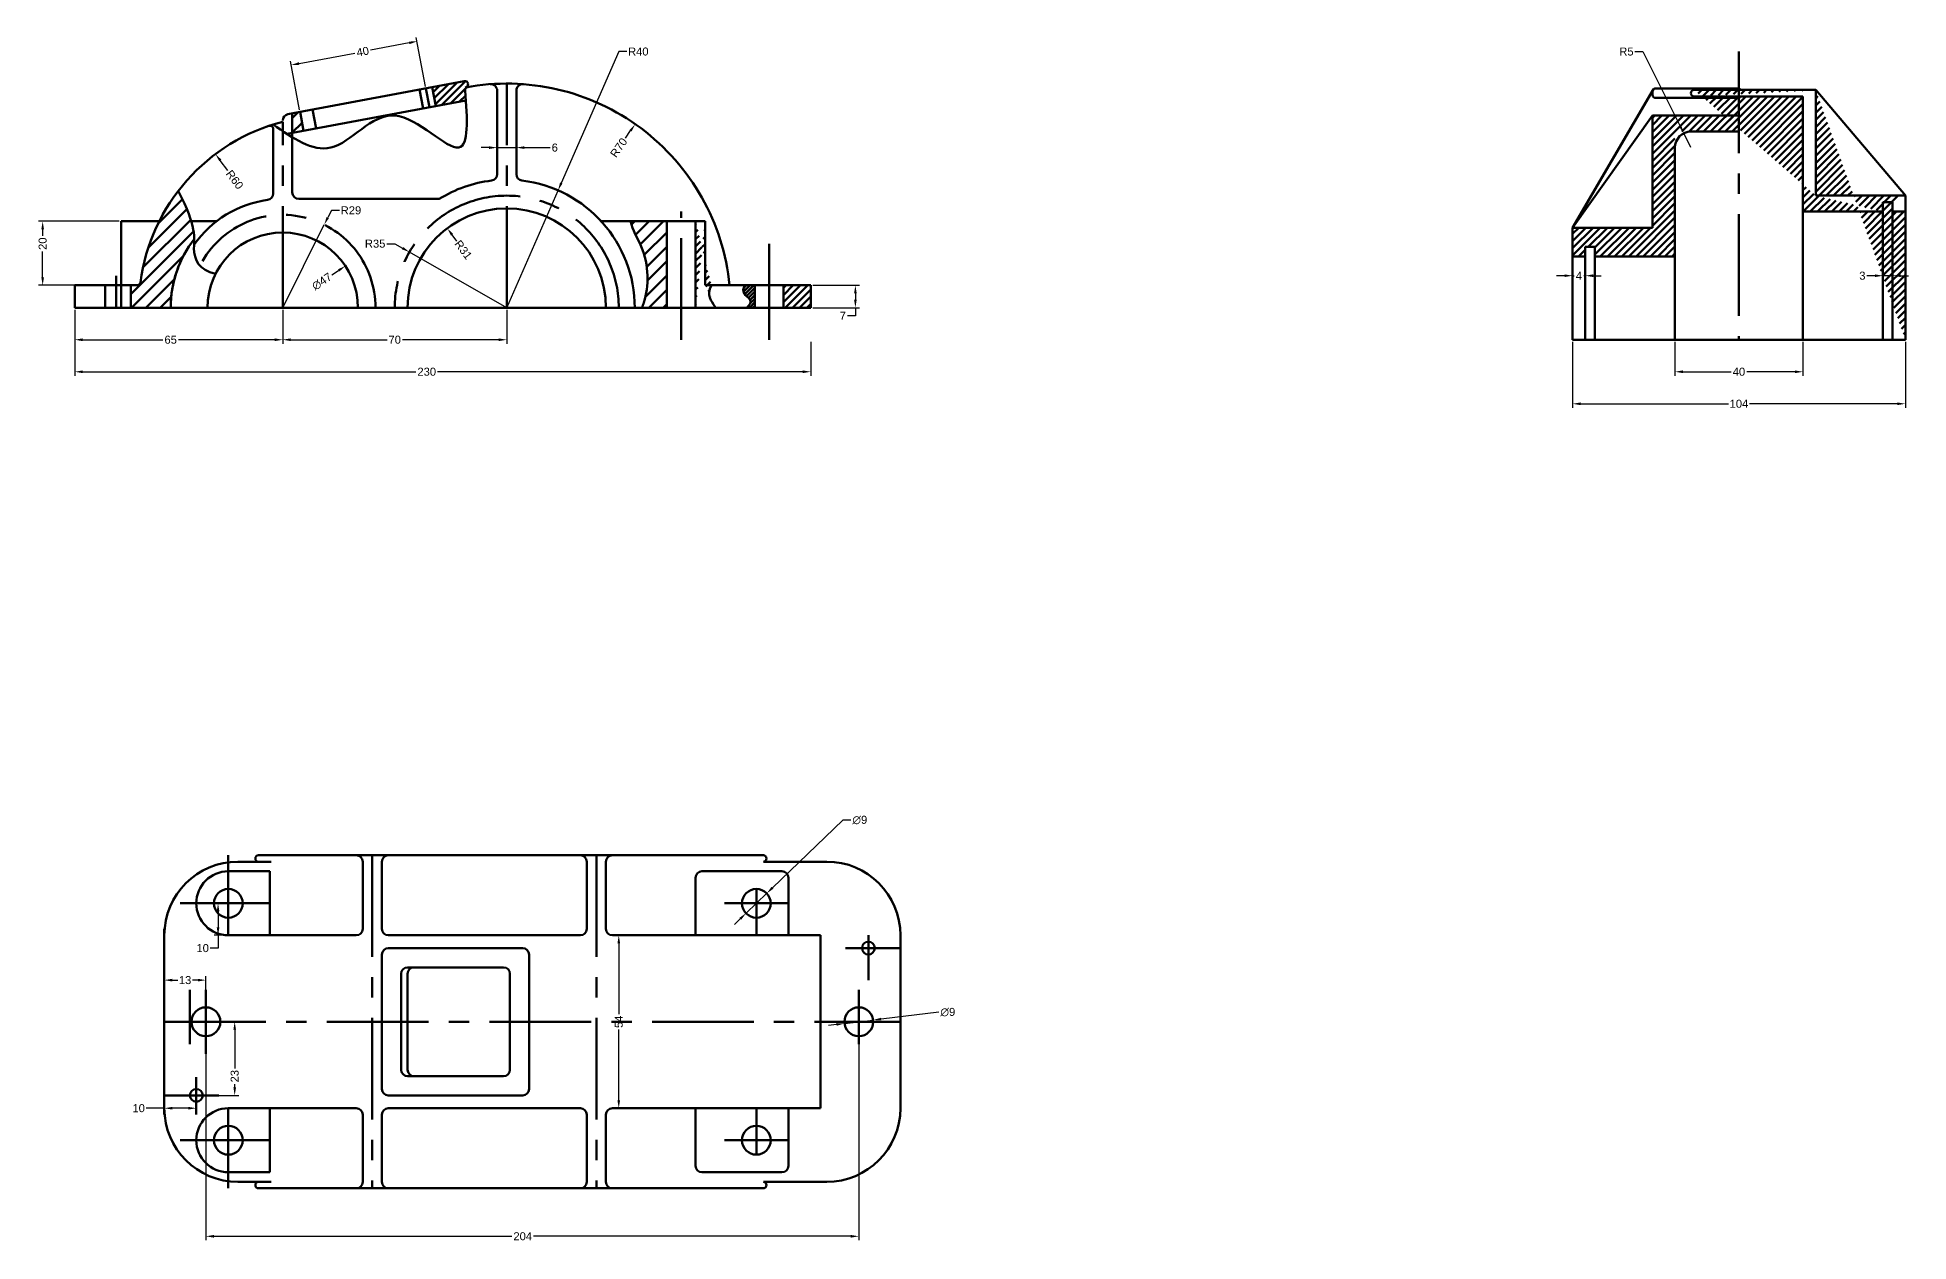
# Model space of a CAD drawing. Header units: millimetres. Extents: x 363 to 947, y 661 to 1037.
import ezdxf

# ---------------------------------------------------------------- set-up
doc = ezdxf.new("R2010")
doc.units = ezdxf.units.MM
doc.linetypes.add('CENTER', pattern=[50.8, 31.75, -6.35, 6.35, -6.35])
doc.layers.add('尺寸标线', color=3, linetype='Continuous')
doc.layers.add('点画线', color=1, linetype='CENTER', lineweight=50)
doc.layers.add('粗实线', color=7, linetype='Continuous', lineweight=50)
doc.styles.get("Standard").update_dxf_attribs({"font": 'arial.ttf'})
doc.dimstyles.new('ISO-25', dxfattribs={"dimtxt": 2.5, "dimasz": 2.5, "dimexe": 1.25, "dimexo": 0.625, "dimtad": 0, "dimtoh": 1, "dimtxsty": 'Standard', "dimcen": 2.5, "dimadec": 0, "dimazin": 0, "dimtfac": 1, "dimtmove": 0, "dimatfit": 3, "dimfxl": 1, "dimarcsym": 0})
pattern_1 = [(45, (4.433, 892.7096), (-2.245064, 2.245064), [])]
pattern_2 = [(45, (872.433, 922.7096), (-1.122532, 1.122532), [])]
pattern_3 = [(45, (744.433, 972.7096), (-1.122532, 1.122532), [])]

# ---------------------------------------------------------------- blocks, each defined once
blk = doc.blocks.new('*D1')
at = {"layer": 'Defpoints', "color": 0, "transparency": 16777216}
for p in [(402.43, 742.71), (415.43, 734.21), (402.43, 729.71)]:
    blk.add_point(p, dxfattribs=at)
at = {"layer": '尺寸标线', "color": 0, "lineweight": -2, "transparency": 16777216}
for p, q in [((402.43, 730.33), (402.43, 743.96)), ((404.93, 742.71), (406.64, 742.71)), ((412.93, 742.71), (411.23, 742.71)), ((415.43, 734.83), (415.43, 743.96))]:
    blk.add_line(p, q, dxfattribs=at)
at = {"layer": '尺寸标线', "color": 0, "transparency": 16777216}
for points in [[(404.93, 743.13), (404.93, 742.29), (402.43, 742.71)], [(412.93, 743.13), (412.93, 742.29), (415.43, 742.71)]]:
    blk.add_solid(points, dxfattribs=at)
at = {"layer": '尺寸标线', "color": 0, "transparency": 16777216, "insert": (408.93, 742.71), "char_height": 2.5, "attachment_point": 5}
blk.add_mtext('13', dxfattribs=at)
blk = doc.blocks.new('*D3')
at = {"layer": 'Defpoints', "color": 0, "transparency": 16777216}
for p in [(568.43, 756.71), (544.43, 702.71), (568.43, 702.71)]:
    blk.add_point(p, dxfattribs=at)
at = {"layer": '尺寸标线', "color": 0, "lineweight": -2, "transparency": 16777216}
for p, q in [((567.81, 756.71), (543.18, 756.71)), ((544.43, 754.21), (544.43, 732.12)), ((544.43, 705.21), (544.43, 727.3)), ((567.81, 702.71), (543.18, 702.71))]:
    blk.add_line(p, q, dxfattribs=at)
at = {"layer": '尺寸标线', "color": 0, "transparency": 16777216}
for points in [[(544.02, 754.21), (544.85, 754.21), (544.43, 756.71)], [(544.02, 705.21), (544.85, 705.21), (544.43, 702.71)]]:
    blk.add_solid(points, dxfattribs=at)
at = {"layer": '尺寸标线', "color": 0, "transparency": 16777216, "insert": (544.43, 729.71), "char_height": 2.5, "attachment_point": 5, "rotation": 90}
blk.add_mtext('54', dxfattribs=at)
blk = doc.blocks.new('*D4')
at = {"layer": 'Defpoints', "color": 0, "transparency": 16777216}
for p in [(590.67, 769.83), (584.19, 763.59)]:
    blk.add_point(p, dxfattribs=at)
at = {"layer": '尺寸标线', "color": 0, "lineweight": -2, "transparency": 16777216}
for p, q in [((614.43, 792.71), (592.48, 771.57)), ((616.93, 792.71), (614.43, 792.71)), ((584.19, 763.59), (590.67, 769.83)), ((582.39, 761.85), (580.59, 760.12))]:
    blk.add_line(p, q, dxfattribs=at)
at = {"layer": '尺寸标线', "color": 0, "transparency": 16777216}
for points in [[(592.19, 771.87), (592.76, 771.26), (590.67, 769.83)], [(582.1, 762.15), (582.68, 761.55), (584.19, 763.59)]]:
    blk.add_solid(points, dxfattribs=at)
at = {"layer": '尺寸标线', "color": 0, "transparency": 16777216, "insert": (619.74, 792.71), "char_height": 2.5, "attachment_point": 5}
blk.add_mtext('∅9', dxfattribs=at)
blk = doc.blocks.new('*D7')
at = {"layer": 'Defpoints', "color": 0, "transparency": 16777216}
for p in [(614.97, 729.17), (623.9, 730.25)]:
    blk.add_point(p, dxfattribs=at)
at = {"layer": '尺寸标线', "color": 0, "lineweight": -2, "transparency": 16777216}
for p, q in [((644.43, 732.71), (626.38, 730.54)), ((612.48, 728.88), (610, 728.58)), ((614.97, 729.17), (623.9, 730.25))]:
    blk.add_line(p, q, dxfattribs=at)
at = {"layer": '尺寸标线', "color": 0, "transparency": 16777216}
for points in [[(626.33, 730.96), (626.43, 730.13), (623.9, 730.25)], [(612.43, 729.29), (612.53, 728.46), (614.97, 729.17)]]:
    blk.add_solid(points, dxfattribs=at)
at = {"layer": '尺寸标线', "color": 0, "transparency": 16777216, "insert": (647.24, 732.71), "char_height": 2.5, "attachment_point": 5}
blk.add_mtext('∅9', dxfattribs=at)
blk = doc.blocks.new('*D10')
at = {"layer": 'Defpoints', "color": 0, "transparency": 16777216}
for p in [(415.43, 729.71), (412.43, 706.71), (424.43, 706.71)]:
    blk.add_point(p, dxfattribs=at)
at = {"layer": '尺寸标线', "color": 0, "lineweight": -2, "transparency": 16777216}
for p, q in [((416.06, 729.71), (425.68, 729.71)), ((424.43, 727.21), (424.43, 715.15)), ((424.43, 709.21), (424.43, 710.27)), ((413.06, 706.71), (425.68, 706.71))]:
    blk.add_line(p, q, dxfattribs=at)
at = {"layer": '尺寸标线', "color": 0, "transparency": 16777216}
for points in [[(424.02, 727.21), (424.85, 727.21), (424.43, 729.71)], [(424.02, 709.21), (424.85, 709.21), (424.43, 706.71)]]:
    blk.add_solid(points, dxfattribs=at)
at = {"layer": '尺寸标线', "color": 0, "transparency": 16777216, "insert": (424.43, 712.71), "char_height": 2.5, "attachment_point": 5, "rotation": 90}
blk.add_mtext('23', dxfattribs=at)
blk = doc.blocks.new('*D11')
at = {"layer": 'Defpoints', "color": 0, "transparency": 16777216}
for p in [(388.93, 979.71), (364.43, 959.71), (383.93, 959.71)]:
    blk.add_point(p, dxfattribs=at)
at = {"layer": '尺寸标线', "color": 0, "lineweight": -2, "transparency": 16777216}
for p, q in [((388.31, 979.71), (363.18, 979.71)), ((364.43, 977.21), (364.43, 975.14)), ((364.43, 962.21), (364.43, 970.28)), ((383.31, 959.71), (363.18, 959.71))]:
    blk.add_line(p, q, dxfattribs=at)
at = {"layer": '尺寸标线', "color": 0, "transparency": 16777216}
for points in [[(364.02, 977.21), (364.85, 977.21), (364.43, 979.71)], [(364.02, 962.21), (364.85, 962.21), (364.43, 959.71)]]:
    blk.add_solid(points, dxfattribs=at)
at = {"layer": '尺寸标线', "color": 0, "transparency": 16777216, "insert": (364.43, 972.71), "char_height": 2.5, "attachment_point": 5, "rotation": 90}
blk.add_mtext('20', dxfattribs=at)
blk = doc.blocks.new('*D12')
at = {"layer": 'Defpoints', "color": 0, "transparency": 16777216}
for p in [(512.43, 1002.71), (506.43, 994.41), (512.43, 994.41)]:
    blk.add_point(p, dxfattribs=at)
at = {"layer": '尺寸标线', "color": 0, "lineweight": -2, "transparency": 16777216}
for p, q in [((503.93, 1002.71), (501.43, 1002.71)), ((506.43, 995.04), (506.43, 1003.96)), ((506.43, 1002.71), (512.43, 1002.71)), ((512.43, 995.04), (512.43, 1003.96)), ((514.93, 1002.71), (522.98, 1002.71))]:
    blk.add_line(p, q, dxfattribs=at)
at = {"layer": '尺寸标线', "color": 0, "transparency": 16777216}
for points in [[(503.93, 1003.13), (503.93, 1002.29), (506.43, 1002.71)], [(514.93, 1003.13), (514.93, 1002.29), (512.43, 1002.71)]]:
    blk.add_solid(points, dxfattribs=at)
at = {"layer": '尺寸标线', "color": 0, "transparency": 16777216, "insert": (524.43, 1002.71), "char_height": 2.5, "attachment_point": 5}
blk.add_mtext('6', dxfattribs=at)
blk = doc.blocks.new('*D13')
at = {"layer": 'Defpoints', "color": 0, "transparency": 16777216}
for p in [(549.58, 1010.06), (509.43, 952.71)]:
    blk.add_point(p, dxfattribs=at)
at = {"layer": '尺寸标线', "color": 0, "lineweight": -2, "transparency": 16777216}
blk.add_line((546.5, 1005.67), (548.14, 1008.01), dxfattribs=at)
at = {"layer": '尺寸标线', "color": 0, "transparency": 16777216}
blk.add_solid([(547.8, 1008.25), (548.48, 1007.77), (549.58, 1010.06)], dxfattribs=at)
at = {"layer": '尺寸标线', "color": 0, "transparency": 16777216, "insert": (544.43, 1002.71), "char_height": 2.5, "attachment_point": 5, "rotation": 55.00798}
blk.add_mtext('R70', dxfattribs=at)
blk = doc.blocks.new('*D14')
at = {"layer": 'Defpoints', "color": 0, "transparency": 16777216}
for p in [(525.47, 989.36), (509.43, 952.71)]:
    blk.add_point(p, dxfattribs=at)
at = {"layer": '尺寸标线', "color": 0, "lineweight": -2, "transparency": 16777216}
for p, q in [((544.43, 1032.71), (526.47, 991.65)), ((546.93, 1032.71), (544.43, 1032.71)), ((509.43, 952.71), (525.47, 989.36))]:
    blk.add_line(p, q, dxfattribs=at)
at = {"layer": '尺寸标线', "color": 0, "transparency": 16777216}
blk.add_solid([(526.09, 991.81), (526.85, 991.48), (525.47, 989.36)], dxfattribs=at)
at = {"layer": '尺寸标线', "color": 0, "transparency": 16777216, "insert": (550.54, 1032.71), "char_height": 2.5, "attachment_point": 5}
blk.add_mtext('R40', dxfattribs=at)
blk = doc.blocks.new('*D15')
at = {"layer": 'Defpoints', "color": 0, "transparency": 16777216}
for p in [(490.83, 977.51), (509.43, 952.71)]:
    blk.add_point(p, dxfattribs=at)
at = {"layer": '尺寸标线', "color": 0, "lineweight": -2, "transparency": 16777216}
blk.add_line((493.83, 973.51), (492.33, 975.51), dxfattribs=at)
at = {"layer": '尺寸标线', "color": 0, "transparency": 16777216}
blk.add_solid([(492.67, 975.76), (492, 975.26), (490.83, 977.51)], dxfattribs=at)
at = {"layer": '尺寸标线', "color": 0, "transparency": 16777216, "insert": (495.86, 970.81), "char_height": 2.5, "attachment_point": 5, "rotation": 306.8699}
blk.add_mtext('R31', dxfattribs=at)
blk = doc.blocks.new('*D16')
at = {"layer": 'Defpoints', "color": 0, "transparency": 16777216}
for p in [(479.04, 970.07), (509.43, 952.71)]:
    blk.add_point(p, dxfattribs=at)
at = {"layer": '尺寸标线', "color": 0, "lineweight": -2, "transparency": 16777216}
for p, q in [((471.93, 972.71), (474.43, 972.71)), ((474.43, 972.71), (476.87, 971.31)), ((509.43, 952.71), (479.04, 970.07))]:
    blk.add_line(p, q, dxfattribs=at)
at = {"layer": '尺寸标线', "color": 0, "transparency": 16777216}
blk.add_solid([(477.08, 971.68), (476.67, 970.95), (479.04, 970.07)], dxfattribs=at)
at = {"layer": '尺寸标线', "color": 0, "transparency": 16777216, "insert": (468.31, 972.71), "char_height": 2.5, "attachment_point": 5}
blk.add_mtext('R35', dxfattribs=at)
blk = doc.blocks.new('*D17')
at = {"layer": 'Defpoints', "color": 0, "transparency": 16777216}
for p in [(452.4, 978.65), (439.43, 952.71)]:
    blk.add_point(p, dxfattribs=at)
at = {"layer": '尺寸标线', "color": 0, "lineweight": -2, "transparency": 16777216}
for p, q in [((454.64, 983.12), (453.52, 980.88)), ((457.14, 983.12), (454.64, 983.12)), ((439.43, 952.71), (452.4, 978.65))]:
    blk.add_line(p, q, dxfattribs=at)
at = {"layer": '尺寸标线', "color": 0, "transparency": 16777216}
blk.add_solid([(453.15, 981.07), (453.89, 980.7), (452.4, 978.65)], dxfattribs=at)
at = {"layer": '尺寸标线', "color": 0, "transparency": 16777216, "insert": (460.75, 983.12), "char_height": 2.5, "attachment_point": 5}
blk.add_mtext('R29', dxfattribs=at)
blk = doc.blocks.new('*D18')
at = {"layer": 'Defpoints', "color": 0, "transparency": 16777216}
for p in [(458.99, 965.75), (419.88, 939.67)]:
    blk.add_point(p, dxfattribs=at)
at = {"layer": '尺寸标线', "color": 0, "lineweight": -2, "transparency": 16777216}
blk.add_line((454.83, 962.97), (456.91, 964.36), dxfattribs=at)
at = {"layer": '尺寸标线', "color": 0, "transparency": 16777216}
blk.add_solid([(456.67, 964.7), (457.14, 964.01), (458.99, 965.75)], dxfattribs=at)
at = {"layer": '尺寸标线', "color": 0, "transparency": 16777216, "insert": (451.68, 960.88), "char_height": 2.5, "attachment_point": 5, "rotation": 33.69007}
blk.add_mtext('∅47', dxfattribs=at)
blk = doc.blocks.new('*D20')
at = {"layer": 'Defpoints', "color": 0, "transparency": 16777216}
for p in [(374.43, 952.71), (439.43, 952.71), (439.43, 942.71)]:
    blk.add_point(p, dxfattribs=at)
at = {"layer": '尺寸标线', "color": 0, "lineweight": -2, "transparency": 16777216}
for p, q in [((374.43, 952.08), (374.43, 941.46)), ((439.43, 952.08), (439.43, 941.46)), ((376.93, 942.71), (402, 942.71)), ((436.93, 942.71), (406.86, 942.71))]:
    blk.add_line(p, q, dxfattribs=at)
at = {"layer": '尺寸标线', "color": 0, "transparency": 16777216}
for points in [[(376.93, 943.13), (376.93, 942.29), (374.43, 942.71)], [(436.93, 943.13), (436.93, 942.29), (439.43, 942.71)]]:
    blk.add_solid(points, dxfattribs=at)
at = {"layer": '尺寸标线', "color": 0, "transparency": 16777216, "insert": (404.43, 942.71), "char_height": 2.5, "attachment_point": 5}
blk.add_mtext('65', dxfattribs=at)
blk = doc.blocks.new('*D21')
at = {"layer": 'Defpoints', "color": 0, "transparency": 16777216}
for p in [(481.41, 1035.89), (484.16, 1021.23), (444.84, 1013.85)]:
    blk.add_point(p, dxfattribs=at)
at = {"layer": '尺寸标线', "color": 0, "lineweight": -2, "transparency": 16777216}
for p, q in [((478.95, 1035.43), (466.85, 1033.16)), ((484.04, 1021.84), (481.18, 1037.12)), ((444.73, 1014.47), (441.86, 1029.75)), ((444.55, 1028.98), (462.01, 1032.26))]:
    blk.add_line(p, q, dxfattribs=at)
at = {"layer": '尺寸标线', "color": 0, "transparency": 16777216}
for points in [[(478.87, 1035.84), (479.03, 1035.02), (481.41, 1035.89)], [(444.47, 1029.39), (444.63, 1028.57), (442.09, 1028.52)]]:
    blk.add_solid(points, dxfattribs=at)
at = {"layer": '尺寸标线', "color": 0, "transparency": 16777216, "insert": (464.43, 1032.71), "char_height": 2.5, "attachment_point": 5, "rotation": 10.61974}
blk.add_mtext('40', dxfattribs=at)
blk = doc.blocks.new('*D23')
at = {"layer": 'Defpoints', "color": 0, "transparency": 16777216}
for p in [(604.43, 959.71), (604.43, 952.71), (618.37, 952.71)]:
    blk.add_point(p, dxfattribs=at)
at = {"layer": '尺寸标线', "color": 0, "lineweight": -2, "transparency": 16777216}
for p, q in [((605.06, 959.71), (619.62, 959.71)), ((618.37, 957.21), (618.37, 955.21)), ((605.06, 952.71), (619.62, 952.71)), ((618.37, 950.21), (615.87, 950.21)), ((618.37, 952.71), (618.37, 950.21))]:
    blk.add_line(p, q, dxfattribs=at)
at = {"layer": '尺寸标线', "color": 0, "transparency": 16777216}
for points in [[(617.95, 957.21), (618.78, 957.21), (618.37, 959.71)], [(617.95, 955.21), (618.78, 955.21), (618.37, 952.71)]]:
    blk.add_solid(points, dxfattribs=at)
at = {"layer": '尺寸标线', "color": 0, "transparency": 16777216, "insert": (614.43, 950.21), "char_height": 2.5, "attachment_point": 5}
blk.add_mtext('7', dxfattribs=at)
blk = doc.blocks.new('*D25')
at = {"layer": 'Defpoints', "color": 0, "transparency": 16777216}
for p in [(439.43, 952.71), (509.43, 952.71), (509.43, 942.71)]:
    blk.add_point(p, dxfattribs=at)
at = {"layer": '尺寸标线', "color": 0, "lineweight": -2, "transparency": 16777216}
for p, q in [((439.43, 952.08), (439.43, 941.46)), ((509.43, 952.08), (509.43, 941.46)), ((441.93, 942.71), (472.03, 942.71)), ((506.93, 942.71), (476.83, 942.71))]:
    blk.add_line(p, q, dxfattribs=at)
at = {"layer": '尺寸标线', "color": 0, "transparency": 16777216}
for points in [[(441.93, 943.13), (441.93, 942.29), (439.43, 942.71)], [(506.93, 943.13), (506.93, 942.29), (509.43, 942.71)]]:
    blk.add_solid(points, dxfattribs=at)
at = {"layer": '尺寸标线', "color": 0, "transparency": 16777216, "insert": (474.43, 942.71), "char_height": 2.5, "attachment_point": 5}
blk.add_mtext('70', dxfattribs=at)
blk = doc.blocks.new('*D28')
at = {"layer": 'Defpoints', "color": 0, "transparency": 16777216}
for p in [(374.43, 952.71), (604.43, 942.71), (604.43, 932.71)]:
    blk.add_point(p, dxfattribs=at)
at = {"layer": '尺寸标线', "color": 0, "lineweight": -2, "transparency": 16777216}
for p, q in [((374.43, 952.08), (374.43, 931.46)), ((604.43, 942.08), (604.43, 931.46)), ((376.93, 932.71), (481.03, 932.71)), ((601.93, 932.71), (487.84, 932.71))]:
    blk.add_line(p, q, dxfattribs=at)
at = {"layer": '尺寸标线', "color": 0, "transparency": 16777216}
for points in [[(376.93, 933.13), (376.93, 932.29), (374.43, 932.71)], [(601.93, 933.13), (601.93, 932.29), (604.43, 932.71)]]:
    blk.add_solid(points, dxfattribs=at)
at = {"layer": '尺寸标线', "color": 0, "transparency": 16777216, "insert": (484.43, 932.71), "char_height": 2.5, "attachment_point": 5}
blk.add_mtext('230', dxfattribs=at)
blk = doc.blocks.new('*D29')
at = {"layer": 'Defpoints', "color": 0, "transparency": 16777216}
for p in [(418.43, 1000.71), (454.43, 952.71)]:
    blk.add_point(p, dxfattribs=at)
at = {"layer": '尺寸标线', "color": 0, "lineweight": -2, "transparency": 16777216}
blk.add_line((422.27, 995.6), (419.93, 998.71), dxfattribs=at)
at = {"layer": '尺寸标线', "color": 0, "transparency": 16777216}
blk.add_solid([(420.27, 998.96), (419.6, 998.46), (418.43, 1000.71)], dxfattribs=at)
at = {"layer": '尺寸标线', "color": 0, "transparency": 16777216, "insert": (424.43, 992.71), "char_height": 2.5, "attachment_point": 5, "rotation": 306.8699}
blk.add_mtext('R60', dxfattribs=at)
blk = doc.blocks.new('*D30')
at = {"layer": 'Defpoints', "color": 0, "transparency": 16777216}
for p in [(422.43, 766.71), (419.23, 756.71), (422.43, 756.71)]:
    blk.add_point(p, dxfattribs=at)
at = {"layer": '尺寸标线', "color": 0, "lineweight": -2, "transparency": 16777216}
for p, q in [((421.81, 766.71), (417.98, 766.71)), ((419.23, 764.21), (419.23, 759.21)), ((421.81, 756.71), (417.98, 756.71)), ((419.23, 756.71), (419.23, 752.71)), ((419.23, 752.71), (416.73, 752.71))]:
    blk.add_line(p, q, dxfattribs=at)
at = {"layer": '尺寸标线', "color": 0, "transparency": 16777216}
for points in [[(418.81, 764.21), (419.64, 764.21), (419.23, 766.71)], [(418.81, 759.21), (419.64, 759.21), (419.23, 756.71)]]:
    blk.add_solid(points, dxfattribs=at)
at = {"layer": '尺寸标线', "color": 0, "transparency": 16777216, "insert": (414.43, 752.71), "char_height": 2.5, "attachment_point": 5}
blk.add_mtext('10', dxfattribs=at)
blk = doc.blocks.new('*D31')
at = {"layer": 'Defpoints', "color": 0, "transparency": 16777216}
for p in [(412.43, 708.71), (402.43, 706.71), (402.43, 702.71)]:
    blk.add_point(p, dxfattribs=at)
at = {"layer": '尺寸标线', "color": 0, "lineweight": -2, "transparency": 16777216}
for p, q in [((412.43, 708.08), (412.43, 701.46)), ((402.43, 702.71), (396.73, 702.71)), ((402.43, 706.08), (402.43, 701.46)), ((409.93, 702.71), (404.93, 702.71))]:
    blk.add_line(p, q, dxfattribs=at)
at = {"layer": '尺寸标线', "color": 0, "transparency": 16777216}
for points in [[(404.93, 703.13), (404.93, 702.29), (402.43, 702.71)], [(409.93, 703.13), (409.93, 702.29), (412.43, 702.71)]]:
    blk.add_solid(points, dxfattribs=at)
at = {"layer": '尺寸标线', "color": 0, "transparency": 16777216, "insert": (394.43, 702.71), "char_height": 2.5, "attachment_point": 5}
blk.add_mtext('10', dxfattribs=at)
blk = doc.blocks.new('*D32')
at = {"layer": 'Defpoints', "color": 0, "transparency": 16777216}
for p in [(415.43, 725.21), (619.43, 729.71), (619.43, 662.71)]:
    blk.add_point(p, dxfattribs=at)
at = {"layer": '尺寸标线', "color": 0, "lineweight": -2, "transparency": 16777216}
for p, q in [((619.43, 729.08), (619.43, 661.46)), ((415.43, 724.58), (415.43, 661.46)), ((417.93, 662.71), (511.03, 662.71)), ((616.93, 662.71), (517.84, 662.71))]:
    blk.add_line(p, q, dxfattribs=at)
at = {"layer": '尺寸标线', "color": 0, "transparency": 16777216}
for points in [[(417.93, 663.13), (417.93, 662.29), (415.43, 662.71)], [(616.93, 663.13), (616.93, 662.29), (619.43, 662.71)]]:
    blk.add_solid(points, dxfattribs=at)
at = {"layer": '尺寸标线', "color": 0, "transparency": 16777216, "insert": (514.43, 662.71), "char_height": 2.5, "attachment_point": 5}
blk.add_mtext('204', dxfattribs=at)
blk = doc.blocks.new('*D34')
at = {"layer": 'Defpoints', "color": 0, "transparency": 16777216}
for p in [(874.43, 942.71), (914.43, 942.71), (914.43, 932.71)]:
    blk.add_point(p, dxfattribs=at)
at = {"layer": '尺寸标线', "color": 0, "lineweight": -2, "transparency": 16777216}
for p, q in [((874.43, 942.08), (874.43, 931.46)), ((914.43, 942.08), (914.43, 931.46)), ((876.93, 932.71), (891.97, 932.71)), ((911.93, 932.71), (896.89, 932.71))]:
    blk.add_line(p, q, dxfattribs=at)
at = {"layer": '尺寸标线', "color": 0, "transparency": 16777216}
for points in [[(876.93, 933.13), (876.93, 932.29), (874.43, 932.71)], [(911.93, 933.13), (911.93, 932.29), (914.43, 932.71)]]:
    blk.add_solid(points, dxfattribs=at)
at = {"layer": '尺寸标线', "color": 0, "transparency": 16777216, "insert": (894.43, 932.71), "char_height": 2.5, "attachment_point": 5}
blk.add_mtext('40', dxfattribs=at)
blk = doc.blocks.new('*D36')
at = {"layer": 'Defpoints', "color": 0, "transparency": 16777216}
for p in [(842.43, 942.71), (946.43, 942.71), (946.43, 922.71)]:
    blk.add_point(p, dxfattribs=at)
at = {"layer": '尺寸标线', "color": 0, "lineweight": -2, "transparency": 16777216}
for p, q in [((842.43, 942.08), (842.43, 921.46)), ((946.43, 942.08), (946.43, 921.46)), ((844.93, 922.71), (891.17, 922.71)), ((943.93, 922.71), (897.7, 922.71))]:
    blk.add_line(p, q, dxfattribs=at)
at = {"layer": '尺寸标线', "color": 0, "transparency": 16777216}
for points in [[(844.93, 923.13), (844.93, 922.29), (842.43, 922.71)], [(943.93, 923.13), (943.93, 922.29), (946.43, 922.71)]]:
    blk.add_solid(points, dxfattribs=at)
at = {"layer": '尺寸标线', "color": 0, "transparency": 16777216, "insert": (894.43, 922.71), "char_height": 2.5, "attachment_point": 5}
blk.add_mtext('104', dxfattribs=at)
blk = doc.blocks.new('*D37')
at = {"layer": 'Defpoints', "color": 0, "transparency": 16777216}
for p in [(842.43, 977.71), (846.43, 971.71), (842.43, 962.71)]:
    blk.add_point(p, dxfattribs=at)
at = {"layer": '尺寸标线', "color": 0, "lineweight": -2, "transparency": 16777216}
for p, q in [((842.43, 977.08), (842.43, 961.46)), ((846.43, 971.08), (846.43, 961.46)), ((839.93, 962.71), (837.43, 962.71)), ((842.43, 962.71), (842.94, 962.71)), ((846.43, 962.71), (845.92, 962.71)), ((848.93, 962.71), (851.43, 962.71))]:
    blk.add_line(p, q, dxfattribs=at)
at = {"layer": '尺寸标线', "color": 0, "transparency": 16777216}
for points in [[(839.93, 963.13), (839.93, 962.29), (842.43, 962.71)], [(848.93, 963.13), (848.93, 962.29), (846.43, 962.71)]]:
    blk.add_solid(points, dxfattribs=at)
at = {"layer": '尺寸标线', "color": 0, "transparency": 16777216, "insert": (844.43, 962.71), "char_height": 2.5, "attachment_point": 5}
blk.add_mtext('4', dxfattribs=at)
blk = doc.blocks.new('*D39')
at = {"layer": 'Defpoints', "color": 0, "transparency": 16777216}
for p in [(877.2, 1007.18), (879.43, 1002.71)]:
    blk.add_point(p, dxfattribs=at)
at = {"layer": '尺寸标线', "color": 0, "lineweight": -2, "transparency": 16777216}
for p, q in [((861.93, 1032.71), (864.43, 1032.71)), ((864.43, 1032.71), (876.08, 1009.42)), ((879.43, 1002.71), (877.2, 1007.18))]:
    blk.add_line(p, q, dxfattribs=at)
at = {"layer": '尺寸标线', "color": 0, "transparency": 16777216}
blk.add_solid([(876.45, 1009.6), (875.71, 1009.23), (877.2, 1007.18)], dxfattribs=at)
at = {"layer": '尺寸标线', "color": 0, "transparency": 16777216, "insert": (859.28, 1032.71), "char_height": 2.5, "attachment_point": 5}
blk.add_mtext('R5', dxfattribs=at)
blk = doc.blocks.new('*D41')
at = {"layer": 'Defpoints', "color": 0, "transparency": 16777216}
for p in [(942.43, 962.71), (939.43, 942.71), (942.43, 942.71)]:
    blk.add_point(p, dxfattribs=at)
at = {"layer": '尺寸标线', "color": 0, "lineweight": -2, "transparency": 16777216}
for p, q in [((936.93, 962.71), (934.43, 962.71)), ((939.43, 943.33), (939.43, 963.96)), ((942.43, 962.71), (939.43, 962.71)), ((942.43, 943.33), (942.43, 963.96)), ((944.93, 962.71), (947.43, 962.71))]:
    blk.add_line(p, q, dxfattribs=at)
at = {"layer": '尺寸标线', "color": 0, "transparency": 16777216}
for points in [[(936.93, 963.13), (936.93, 962.29), (939.43, 962.71)], [(944.93, 963.13), (944.93, 962.29), (942.43, 962.71)]]:
    blk.add_solid(points, dxfattribs=at)
at = {"layer": '尺寸标线', "color": 0, "transparency": 16777216, "insert": (932.99, 962.71), "char_height": 2.5, "attachment_point": 5}
blk.add_mtext('3', dxfattribs=at)

msp = doc.modelspace()

# ---------------------------------------------------------------- hatches: boundary and pattern name
at = {"layer": '粗实线'}
h = msp.add_hatch(dxfattribs=at)
h.set_pattern_fill('ANSI31', color=0, scale=0.5)
h.set_pattern_definition(pattern_3)
edge = h.paths.add_edge_path()
edge.add_line((496.164, 1023.476), (486.124, 1021.594))
edge.add_line((486.124, 1021.594), (487.23, 1015.697))
edge.add_line((487.23, 1015.697), (496.665, 1017.466))
edge.add_spline(control_points=[(496.665, 1017.466), (496.655, 1017.605), (496.645, 1017.744), (496.634, 1017.883)], knot_values=[80.7561898, 80.7561898, 80.7561898, 80.7561898, 81.0551757, 81.0551757, 81.0551757, 81.0551757], degree=3, periodic=0)
edge.add_spline(control_points=[(496.634, 1017.883), (496.632, 1017.913), (496.63, 1017.943), (496.628, 1017.972)], knot_values=[81.0551757, 81.0551757, 81.0551757, 81.0551757, 81.1186146, 81.1186146, 81.1186146, 81.1186146], degree=3, periodic=0)
edge.add_spline(control_points=[(496.628, 1017.972), (496.563, 1018.827), (496.492, 1019.695), (496.417, 1020.57)], knot_values=[81.1186146, 81.1186146, 81.1186146, 81.1186146, 82.9474277, 82.9474277, 82.9474277, 82.9474277], degree=3, periodic=0)
edge.add_arc((497.414, 1020.655), 1, 100.03155, 184.85484, ccw=False)
edge.add_arc((509.433, 952.71), 70, 100.03155, 100.619742)
edge.add_arc((496.348, 1022.493), 1, 280.619742, 460.619742)
h = msp.add_hatch(dxfattribs=at)
h.set_pattern_fill('ANSI31', color=256, scale=0.5)
h.set_pattern_definition(pattern_2)
edge = h.paths.add_edge_path()
edge.add_line((914.433, 982.71), (939.433, 982.71))
edge.add_line((918.433, 987.71), (946.433, 987.71))
edge.add_line((942.433, 985.71), (942.433, 982.71))
edge.add_line((942.433, 982.71), (946.433, 982.71))
edge.add_line((946.433, 987.71), (946.433, 942.71))
edge.add_line((914.433, 1018.71), (914.433, 982.71))
edge.add_line((918.433, 1020.71), (918.433, 987.71))
edge.add_line((880.433, 1018.71), (914.433, 1018.71))
edge.add_line((880.433, 1020.71), (918.433, 1020.71))
h = msp.add_hatch(dxfattribs=at)
h.set_pattern_fill('ANSI31', color=256)
h.set_pattern_definition(pattern_1)
h.paths.add_polyline_path([(444.843, 1013.854), (442.433, 1013.402), (442.433, 1007.297), (445.949, 1007.956)])
edge = h.paths.add_edge_path()
edge.add_spline(control_points=[(411.777, 974.16), (411.735, 976.956), (411.066, 981.059), (406.791, 989.182)], knot_values=[0.3929076, 0.3929076, 0.3929076, 0.3929076, 0.8308516, 0.8308516, 0.8308516, 0.8308516], degree=3, periodic=0)
edge.add_arc((454.433, 952.71), 60, 142.563535, 172.464091)
edge.add_arc((393.96, 960.71), 1, 270, 352.464091, ccw=False)
edge.add_line((393.96, 959.71), (391.933, 959.71))
edge.add_line((391.933, 959.71), (391.933, 952.71))
edge.add_line((391.933, 952.71), (404.433, 952.71))
edge.add_arc((439.433, 952.71), 35, 142.202735, 180, ccw=False)
h = msp.add_hatch(dxfattribs=at)
h.set_pattern_fill('ANSI31', color=256)
h.set_pattern_definition(pattern_1)
h.paths.add_polyline_path([(444.843, 1013.854), (442.433, 1013.402), (442.433, 1007.297), (445.949, 1007.956)])
h = msp.add_hatch(dxfattribs=at)
h.set_pattern_fill('ANSI31', color=256, scale=0.5)
h.set_pattern_definition(pattern_2)
h.paths.add_polyline_path([(874.433, 1007.71), (894.433, 1007.71), (894.433, 1012.71), (867.433, 1012.71), (867.433, 977.71), (842.433, 977.71), (842.433, 968.71), (846.433, 968.71), (846.433, 971.71), (849.433, 971.71), (849.433, 968.71), (874.433, 968.71)])
h = msp.add_hatch(dxfattribs=at)
h.set_pattern_fill('ANSI31', color=256)
h.set_pattern_definition(pattern_1)
edge = h.paths.add_edge_path()
edge.add_line((559.433, 979.71), (548.147, 979.71))
edge.add_spline(control_points=[(548.147, 979.71), (548.703, 976.919), (553.933, 969.019), (553.933, 958.607), (551.86, 953.245), (551.631, 952.71)], knot_values=[0.5535675, 0.5535675, 0.5535675, 0.5535675, 1, 2, 2.1153778, 2.1153778, 2.1153778, 2.1153778], degree=3, periodic=0)
edge.add_line((551.631, 952.71), (559.433, 952.71))
edge.add_line((559.433, 952.71), (559.433, 979.71))
h = msp.add_hatch(dxfattribs=at)
h.set_pattern_fill('ANSI31', color=0, scale=0.5)
h.set_pattern_definition(pattern_3)
edge = h.paths.add_edge_path()
edge.add_line((571.433, 959.71), (571.433, 979.71))
edge.add_line((568.433, 952.71), (568.433, 979.71))
edge.add_spline(control_points=[(573.357, 959.71), (571.738, 956.613), (573.612, 954.582), (574.596, 952.847), (574.669, 952.71)], knot_values=[0.2234066, 0.2234066, 0.2234066, 0.2234066, 1, 1.0675379, 1.0675379, 1.0675379, 1.0675379], degree=3, periodic=0)
h = msp.add_hatch(dxfattribs=at)
h.set_pattern_fill('ANSI31', color=0)
h.set_pattern_definition([(45, (744.433, 972.7096), (-2.245064, 2.245064), [])])
edge = h.paths.add_edge_path()
edge.add_line((586.933, 952.71), (586.933, 959.71))
edge.add_spline(control_points=[(583.985, 959.71), (582.27, 957.538), (586.714, 955.236), (585.371, 953.656), (584.432, 952.71)], knot_values=[0.0690017, 0.0690017, 0.0690017, 0.0690017, 1, 1.9324621, 1.9324621, 1.9324621, 1.9324621], degree=3, periodic=0)
h = msp.add_hatch(dxfattribs=at)
h.set_pattern_fill('ANSI31', color=0, scale=0.25)
h.set_pattern_definition([(45, (744.43305, 972.7096), (-0.561266, 0.561266), [])])
edge = h.paths.add_edge_path()
edge.add_line((586.933, 952.71), (586.933, 959.71))
edge.add_spline(control_points=[(583.985, 959.71), (582.27, 957.538), (586.714, 955.236), (585.371, 953.656), (584.432, 952.71)], knot_values=[0.0690017, 0.0690017, 0.0690017, 0.0690017, 1, 1.9324621, 1.9324621, 1.9324621, 1.9324621], degree=3, periodic=0)
h = msp.add_hatch(dxfattribs=at)
h.set_pattern_fill('ANSI31', color=0, scale=0.5)
h.set_pattern_definition(pattern_3)
h.paths.add_polyline_path([(604.433, 959.71), (595.933, 959.71), (595.933, 952.71), (604.433, 952.71)])

# ---------------------------------------------------------------- linework, layer by layer
at = {"layer": '点画线'}
for p, q in [((894.433, 1032.71), (894.433, 942.71)), ((484.158, 1021.225), (485.264, 1015.328)), ((509.433, 952.71), (509.433, 1022.71)), ((444.843, 1013.854), (445.949, 1007.956)), ((439.433, 952.71), (439.433, 1010.804)), ((563.933, 942.71), (563.933, 982.71)), ((591.433, 942.71), (591.433, 972.71)), ((387.433, 952.71), (387.433, 962.71)), ((422.433, 756.71), (422.433, 781.71)), ((467.433, 781.71), (467.433, 677.71)), ((537.433, 781.71), (537.433, 677.71)), ((407.433, 766.71), (435.433, 766.71)), ((597.433, 766.71), (577.433, 766.71)), ((587.433, 771.21), (587.433, 756.71)), ((622.433, 756.71), (622.433, 742.71)), ((615.257, 752.71), (632.433, 752.71)), ((410.433, 739.71), (410.433, 722.71)), ((415.433, 739.71), (415.433, 719.71)), ((619.433, 739.71), (619.433, 722.71)), ((402.433, 729.71), (632.433, 729.71)), ((412.433, 700.71), (412.433, 712.435)), ((402.433, 706.71), (419.434, 706.71)), ((422.433, 702.71), (422.433, 677.71)), ((587.433, 688.21), (587.433, 702.71)), ((407.433, 692.71), (435.433, 692.71)), ((597.433, 692.71), (577.433, 692.71))]:
    msp.add_line(p, q, dxfattribs=at)
for centre, radius, end in [((509.433, 952.71), 35, 180), ((439.433, 952.71), 29, 149.913375)]:
    msp.add_arc(centre, radius, 0, end, dxfattribs=at)
at = {"layer": '粗实线'}
for p, q in [((496.164, 1023.476), (441.064, 1013.145)), ((496.665, 1017.466), (440.775, 1006.986)), ((482.193, 1020.857), (483.298, 1014.959)), ((486.124, 1021.594), (487.23, 1015.697)), ((506.433, 994.411), (506.433, 1020.526)), ((512.433, 994.411), (512.433, 1020.526)), ((867.726, 1020.917), (842.433, 977.71)), ((867.433, 1020.21), (867.433, 1019.21)), ((868.433, 1021.21), (894.433, 1021.21)), ((868.433, 1018.21), (894.433, 1018.21)), ((880.433, 1020.71), (918.433, 1020.71)), ((880.433, 1018.71), (914.433, 1018.71)), ((914.433, 1018.71), (914.433, 982.71)), ((918.433, 1020.71), (918.433, 987.71)), ((918.433, 1020.71), (946.433, 987.71)), ((442.433, 988.71), (442.433, 1013.402)), ((448.775, 1014.591), (449.881, 1008.694)), ((867.433, 1012.71), (842.433, 977.71)), ((867.433, 977.71), (867.433, 1012.71)), ((867.433, 1012.71), (894.433, 1012.71)), ((436.433, 988.361), (436.433, 1008.567)), ((879.433, 1007.71), (894.433, 1007.71)), ((874.433, 1002.71), (874.433, 942.71)), ((488.362, 986.71), (444.433, 986.71)), ((914.433, 987.71), (914.433, 942.71)), ((914.433, 982.71), (939.433, 982.71)), ((918.433, 987.71), (946.433, 987.71)), ((939.433, 985.71), (939.433, 982.71)), ((939.433, 985.71), (942.433, 985.71)), ((939.433, 985.71), (939.433, 942.71)), ((942.433, 985.71), (942.433, 982.71)), ((942.433, 985.71), (942.433, 942.71)), ((942.433, 982.71), (946.433, 982.71)), ((946.433, 987.71), (946.433, 942.71)), ((388.933, 979.71), (400.851, 979.71)), ((388.933, 952.71), (388.933, 979.71)), ((410.861, 979.71), (418.769, 979.71)), ((538.946, 979.71), (571.433, 979.71)), ((559.433, 952.71), (559.433, 979.71)), ((568.433, 952.71), (568.433, 979.71)), ((571.433, 959.71), (571.433, 979.71)), ((842.433, 942.71), (842.433, 977.71)), ((842.433, 977.71), (867.433, 977.71)), ((846.433, 942.71), (846.433, 971.71)), ((846.433, 971.71), (849.433, 971.71)), ((849.433, 942.71), (849.433, 971.71)), ((842.433, 968.71), (846.433, 968.71)), ((849.433, 968.71), (874.433, 968.71)), ((374.433, 952.71), (374.433, 959.71)), ((374.433, 959.71), (393.96, 959.71)), ((374.433, 952.71), (374.433, 959.71)), ((374.433, 959.71), (383.933, 959.71)), ((383.933, 952.71), (383.933, 959.71)), ((383.933, 959.71), (383.933, 952.71)), ((391.933, 952.71), (391.933, 959.71)), ((604.433, 959.71), (571.433, 959.71)), ((586.933, 952.71), (586.933, 959.71)), ((595.933, 952.71), (595.933, 959.71)), ((604.433, 959.71), (595.933, 959.71)), ((595.933, 959.71), (595.933, 952.71)), ((604.433, 952.71), (604.433, 959.71)), ((604.433, 959.71), (604.433, 959.71)), ((604.433, 952.71), (604.433, 959.71)), ((374.433, 952.71), (604.433, 952.71)), ((374.433, 952.71), (374.433, 952.71)), ((374.433, 952.71), (374.433, 952.71)), ((383.933, 952.71), (374.433, 952.71)), ((374.433, 952.71), (374.433, 952.71)), ((595.933, 952.71), (604.433, 952.71)), ((595.933, 952.71), (595.933, 952.71)), ((842.433, 942.71), (946.433, 942.71)), ((425.433, 779.71), (435.865, 779.71)), ((431.88, 781.71), (589.604, 781.71)), ((464.433, 758.71), (464.433, 779.71)), ((470.433, 758.71), (470.433, 779.71)), ((534.433, 758.71), (534.433, 779.71)), ((540.433, 758.71), (540.433, 779.71)), ((589.604, 779.71), (609.433, 779.71)), ((589.604, 779.71), (609.433, 779.71)), ((422.433, 776.71), (435.433, 776.71)), ((435.433, 756.71), (435.433, 776.71)), ((568.433, 774.71), (568.433, 756.71)), ((595.433, 776.71), (570.433, 776.71)), ((597.433, 774.71), (597.433, 756.71)), ((402.433, 758.71), (402.433, 729.71)), ((422.433, 756.71), (435.433, 756.71)), ((422.433, 756.71), (462.433, 756.71)), ((472.433, 756.71), (532.433, 756.71)), ((472.433, 756.71), (532.433, 756.71)), ((472.433, 756.71), (532.433, 756.71)), ((607.433, 756.71), (542.433, 756.71)), ((542.433, 756.71), (607.433, 756.71)), ((542.433, 756.71), (607.433, 756.71)), ((607.433, 729.71), (607.433, 756.71)), ((632.433, 756.71), (632.433, 729.71)), ((470.433, 750.71), (470.433, 708.71)), ((472.433, 752.71), (514.433, 752.71)), ((516.433, 750.71), (516.433, 708.71)), ((476.433, 744.71), (476.433, 714.71)), ((478.433, 746.71), (508.433, 746.71)), ((478.433, 744.71), (478.433, 714.71)), ((510.433, 744.71), (510.433, 714.71)), ((402.433, 700.71), (402.433, 729.71)), ((607.433, 729.71), (607.433, 729.71)), ((607.433, 729.71), (607.433, 729.71)), ((607.433, 729.71), (607.433, 702.71)), ((632.433, 702.71), (632.433, 729.71)), ((478.433, 712.71), (508.433, 712.71)), ((422.433, 702.71), (462.433, 702.71)), ((422.433, 702.71), (435.433, 702.71)), ((435.433, 702.71), (435.433, 682.71)), ((472.433, 706.71), (514.433, 706.71)), ((472.433, 702.71), (532.433, 702.71)), ((472.433, 702.71), (532.433, 702.71)), ((472.433, 702.71), (532.433, 702.71)), ((542.433, 702.71), (607.433, 702.71)), ((542.433, 702.71), (607.433, 702.71)), ((607.433, 702.71), (542.433, 702.71)), ((568.433, 684.71), (568.433, 702.71)), ((597.433, 684.71), (597.433, 702.71)), ((464.433, 700.71), (464.433, 679.71)), ((470.433, 700.71), (470.433, 679.71)), ((534.433, 700.71), (534.433, 679.71)), ((540.433, 700.71), (540.433, 679.71)), ((422.433, 682.71), (435.433, 682.71)), ((425.433, 679.71), (435.865, 679.71)), ((595.433, 682.71), (570.433, 682.71)), ((589.604, 679.71), (609.433, 679.71)), ((589.604, 679.71), (609.433, 679.71)), ((431.88, 677.71), (589.604, 677.71))]:
    msp.add_line(p, q, dxfattribs=at)
for centre, radius in [((422.433, 766.71), 4.5), ((587.433, 766.71), 4.5), ((622.433, 752.71), 2), ((415.433, 729.71), 4.5), ((619.433, 729.71), 4.5), ((412.433, 706.71), 2), ((422.433, 692.71), 4.5), ((587.433, 692.71), 4.5)]:
    msp.add_circle(centre, radius, dxfattribs=at)
for centre, radius, start, end in [((496.348, 1022.493), 1, 280.619742, 100.619742), ((497.414, 1020.655), 1, 100.03155, 184.85484), ((509.433, 952.71), 70, 5.73917, 100.619742), ((504.433, 1020.526), 2, 0, 94.21673), ((514.433, 1020.526), 2, 85.78327, 180), ((868.433, 1020.21), 1, 90, 180), ((868.433, 1019.21), 1, 180, 270), ((880.433, 1019.71), 1, 90, 180), ((880.433, 1019.71), 1, 180, 270), ((894.433, 1020.96), 0.25, 270, 90), ((894.433, 1018.46), 0.25, 270, 90), ((441.433, 1011.179), 2, 100.619742, 180), ((454.433, 952.71), 60, 104.477512, 172.464091), ((435.433, 1008.567), 1, 0, 108.785971), ((879.433, 1002.71), 5, 90, 180), ((504.433, 994.411), 2, 276.837141, 0), ((514.433, 994.411), 2, 180, 263.162859), ((434.433, 988.361), 2, 277.983556, 0), ((444.433, 988.71), 2, 180, 270), ((509.433, 952.71), 40, 96.837141, 121.788331), ((509.433, 952.71), 40, 0, 83.162859), ((439.433, 952.71), 34, 97.983556, 144.529673), ((509.433, 952.71), 31, 0, 180), ((439.433, 952.71), 35, 142.202735, 180), ((439.433, 952.71), 23.5, 0, 180), ((439.433, 952.71), 35, 150.413992, 180), ((393.96, 960.71), 1, 270, 352.464091), ((425.433, 756.71), 23, 90, 180), ((431.88, 780.71), 1, 90, 270), ((462.433, 779.71), 2, 0, 90), ((472.433, 779.71), 2, 90, 180), ((532.433, 779.71), 2, 0, 90), ((542.433, 779.71), 2, 90, 180), ((589.604, 780.71), 1, 270, 90), ((609.433, 756.71), 23, 0, 90), ((422.433, 766.71), 10, 90, 270), ((570.433, 774.71), 2, 90, 180), ((595.433, 774.71), 2, 0, 90), ((462.433, 758.71), 2, 270, 0), ((472.433, 758.71), 2, 180, 270), ((532.433, 758.71), 2, 270, 0), ((542.433, 758.71), 2, 180, 270), ((472.433, 750.71), 2, 90, 180), ((514.433, 750.71), 2, 0, 90), ((478.433, 744.71), 2, 90, 180), ((480.433, 744.71), 2, 90, 180), ((508.433, 744.71), 2, 0, 90), ((478.433, 714.71), 2, 180, 270), ((480.433, 714.71), 2, 180, 270), ((508.433, 714.71), 2, 270, 0), ((472.433, 708.71), 2, 180, 270), ((514.433, 708.71), 2, 270, 0), ((425.433, 702.71), 23, 180, 270), ((422.433, 692.71), 10, 90, 270), ((462.433, 700.71), 2, 0, 90), ((472.433, 700.71), 2, 90, 180), ((532.433, 700.71), 2, 0, 90), ((542.433, 700.71), 2, 90, 180), ((609.433, 702.71), 23, 270, 0), ((570.433, 684.71), 2, 180, 270), ((595.433, 684.71), 2, 270, 0), ((431.88, 678.71), 1, 90, 270), ((462.433, 679.71), 2, 270, 0), ((472.433, 679.71), 2, 180, 270), ((532.433, 679.71), 2, 270, 0), ((542.433, 679.71), 2, 180, 270), ((589.604, 678.71), 1, 270, 90)]:
    msp.add_arc(centre, radius, start, end, dxfattribs=at)
for points, knots in [([(436.433, 1009.946), (442.578, 1005.658), (455.805, 996.429), (473.024, 1022.287), (498.098, 993.478), (497.183, 1011.562), (496.417, 1020.57)], [0, 0, 0, 0, 19.4001235, 41.7608033, 64.121483, 82.9474277, 82.9474277, 82.9474277, 82.9474277]), ([(406.791, 989.182), (412.717, 977.922), (410.458, 969.95), (413.29, 964.525), (418.455, 963.301)], [0.3929076, 0.3929076, 0.3929076, 0.3929076, 1, 1.7613171, 1.7613171, 1.7613171, 1.7613171]), ([(548.147, 979.71), (548.703, 976.919), (553.933, 969.019), (553.933, 958.607), (551.86, 953.245), (551.631, 952.71)], [0.5535675, 0.5535675, 0.5535675, 0.5535675, 1, 2, 2.1153778, 2.1153778, 2.1153778, 2.1153778]), ([(573.357, 959.71), (571.738, 956.613), (573.612, 954.582), (574.596, 952.847), (574.669, 952.71)], [0.2234066, 0.2234066, 0.2234066, 0.2234066, 1, 1.06753786, 1.06753786, 1.06753786, 1.06753786]), ([(583.985, 959.71), (582.27, 957.538), (586.714, 955.236), (585.371, 953.656), (584.432, 952.71)], [0.0690017, 0.0690017, 0.0690017, 0.0690017, 1, 1.9324621, 1.9324621, 1.9324621, 1.9324621])]:
    msp.add_open_spline(points, degree=3, knots=knots, dxfattribs=at)

# ---------------------------------------------------------------- dimensions: what is measured, and where the dimension line sits
at = {"layer": '尺寸标线'}
for base, p1, p2, angle, picture, middle, dimtype in [((481.408, 1035.892), (444.843, 1013.854), (484.158, 1021.225), 10.619742, '*D21', (464.433, 1032.71), 161), ((364.433, 959.71), (388.933, 979.71), (383.933, 959.71), 90, '*D11', (364.433, 972.71), 160), ((618.367, 952.71), (604.433, 959.71), (604.433, 952.71), 90, '*D23', (614.433, 950.21), 160), ((419.227, 756.71), (422.433, 766.71), (422.433, 756.71), 90, '*D30', (414.433, 752.71), 160), ((424.433, 706.71), (415.433, 729.71), (412.433, 706.71), 90, '*D10', (424.433, 712.71), 160)]:
    dim = msp.add_linear_dim(base=base, p1=p1, p2=p2, angle=angle, dimstyle='ISO-25', dxfattribs=at)
    dim.commit()
    dim.dimension.update_dxf_attribs({"geometry": picture, "text_midpoint": middle, "dimtype": dimtype})
for center, mpoint, picture, middle in [((509.433, 952.71), (525.466, 989.356), '*D14', (550.541, 1032.71)), ((879.433, 1002.71), (877.197, 1007.182), '*D39', (859.283, 1032.71)), ((509.433, 952.71), (549.575, 1010.056), '*D13', (544.433, 1002.71)), ((454.433, 952.71), (418.433, 1000.71), '*D29', (424.433, 992.71)), ((509.433, 952.71), (490.833, 977.51), '*D15', (495.855, 970.813)), ((509.433, 952.71), (479.045, 970.074), '*D16', (468.312, 972.71))]:
    dim = msp.add_radius_dim(center=center, mpoint=mpoint, dimstyle='ISO-25', dxfattribs=at)
    dim.commit()
    dim.dimension.update_dxf_attribs({"geometry": picture, "text_midpoint": middle, "dimtype": 164})
for base, p1, p2, picture, middle in [((512.433, 1002.71), (506.433, 994.411), (512.433, 994.411), '*D12', (524.433, 1002.71)), ((842.433, 962.71), (846.433, 971.71), (842.433, 977.71), '*D37', (844.433, 962.71)), ((942.433, 962.71), (939.433, 942.71), (942.433, 942.71), '*D41', (932.989, 962.71)), ((439.433, 942.71), (374.433, 952.71), (439.433, 952.71), '*D20', (404.433, 942.71)), ((604.433, 932.71), (374.433, 952.71), (604.433, 942.71), '*D28', (484.433, 932.71)), ((509.433, 942.71), (439.433, 952.71), (509.433, 952.71), '*D25', (474.433, 942.71)), ((946.433, 922.71), (842.433, 942.71), (946.433, 942.71), '*D36', (894.433, 922.71)), ((914.433, 932.71), (874.433, 942.71), (914.433, 942.71), '*D34', (894.433, 932.71)), ((619.433, 662.71), (415.433, 725.21), (619.433, 729.71), '*D32', (514.433, 662.71)), ((402.433, 702.71), (412.433, 708.71), (402.433, 706.71), '*D31', (394.433, 702.71))]:
    dim = msp.add_linear_dim(base=base, p1=p1, p2=p2, dimstyle='ISO-25', dxfattribs=at)
    dim.commit()
    dim.dimension.update_dxf_attribs({"geometry": picture, "text_midpoint": middle, "dimtype": 160})
dim = msp.add_radius_dim(center=(439.433, 952.71), mpoint=(452.402, 978.648), dimstyle='ISO-25', dxfattribs=at)
dim.commit()
dim.dimension.update_dxf_attribs({"geometry": '*D17', "text_midpoint": (460.753, 983.12)})
for p1, p2, picture, middle in [((419.88, 939.674), (458.986, 965.745), '*D18', (451.685, 960.877)), ((584.192, 763.588), (590.674, 769.831), '*D4', (619.74, 792.71)), ((614.965, 729.173), (623.901, 730.246), '*D7', (644.433, 732.71))]:
    dim = msp.add_diameter_dim_2p(p1=p1, p2=p2, dimstyle='ISO-25', dxfattribs=at)
    dim.commit()
    dim.dimension.update_dxf_attribs({"geometry": picture, "text_midpoint": middle, "dimtype": 163})
dim = msp.add_linear_dim(base=(544.433, 702.71), p1=(568.433, 756.71), p2=(568.433, 702.71), angle=90, dimstyle='ISO-25', dxfattribs=at)
dim.commit()
dim.dimension.update_dxf_attribs({"geometry": '*D3', "text_midpoint": (544.433, 729.71)})
dim = msp.add_linear_dim(base=(402.433, 742.71), p1=(415.433, 734.21), p2=(402.433, 729.71), dimstyle='ISO-25', dxfattribs=at)
dim.commit()
dim.dimension.update_dxf_attribs({"geometry": '*D1', "text_midpoint": (408.933, 742.71)})

doc.saveas('drawing.dxf')
